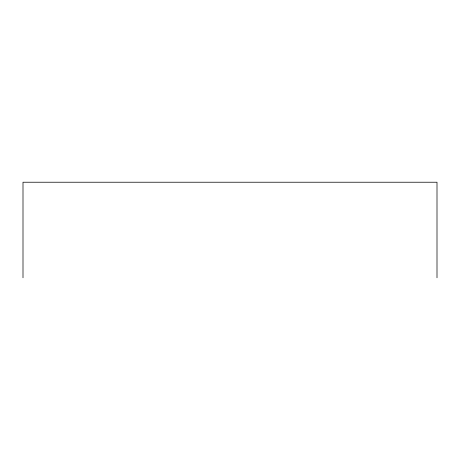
<?xml version="1.0" encoding="UTF-8"?>
<svg xmlns="http://www.w3.org/2000/svg" width="460" height="460" viewBox="0 0 460 460"><rect width="100%" height="100%" fill="white"/><g stroke="black" fill="none" stroke-linecap="round" stroke-linejoin="round"><path stroke-width="0.69" d="M437 277.771L437 182.229L23 182.229L23 277.771"/></g></svg>
